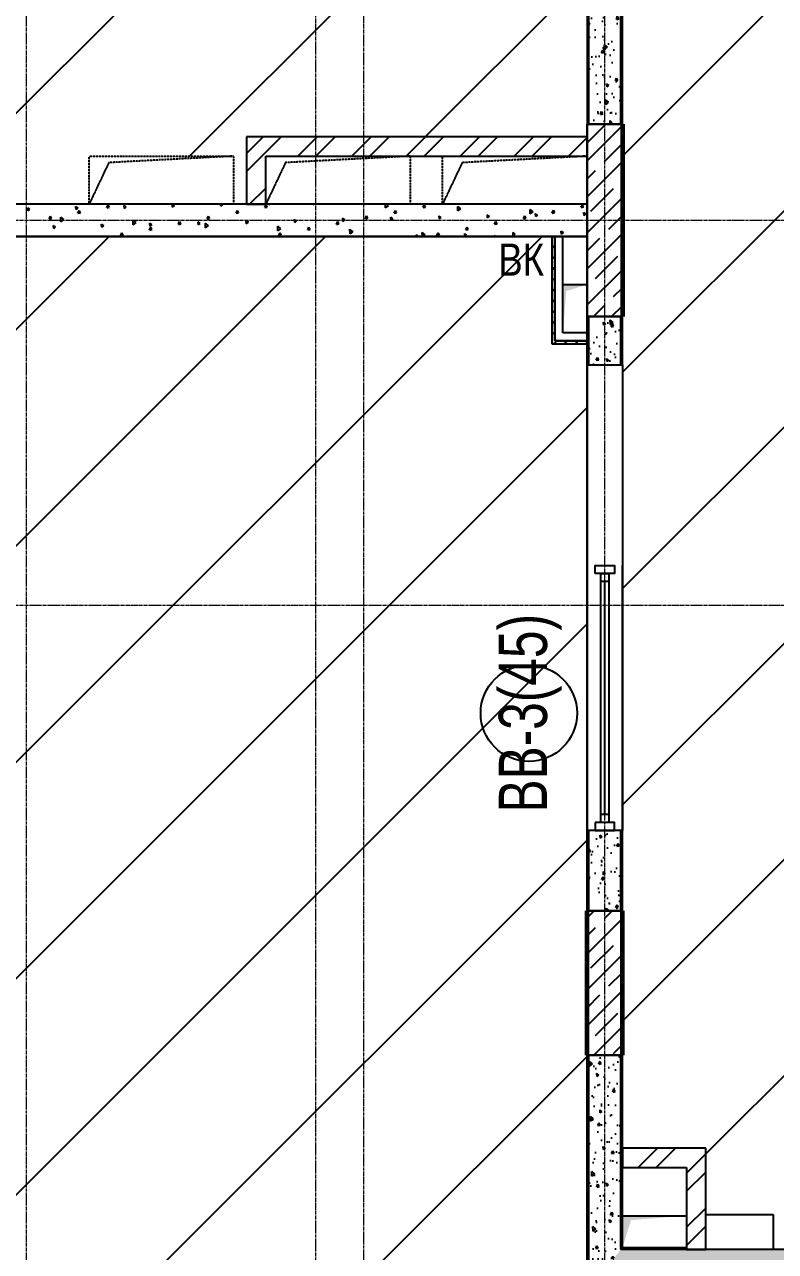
# Model space of a CAD drawing. Header units: millimetres. Extents: x 538266 to 1167394, y 114608 to 637157.
# Drawn here: x 1050622 to 1055296, y 535646 to 543288 of the extents above; entities that cross this region are included whole.
import ezdxf
from ezdxf.enums import TextEntityAlignment as Align

# ---------------------------------------------------------------- set-up
doc = ezdxf.new("R2010")
doc.units = ezdxf.units.MM
for name, pattern in [('CENTER2', [28.575, 19.05, -3.175, 3.175, -3.175]), ('HIDDEN', [9.525, 6.35, -3.175]), ('HIDDEN2', [4.7625, 3.175, -1.5875])]:
    doc.linetypes.add(name, pattern=pattern)
doc.layers.get('Defpoints').update_dxf_attribs({"color": 140})
for name, color, linetype, lineweight in [('0) шт стен 3 эт', 150, 'Continuous', 60), ('АР_Витраж', 4, 'Continuous', 13), ('АР_Витраж марка', 140, 'Continuous', 9), ('АР_Колонны', 70, 'Continuous', 30), ('АР_Стены ГКЛ', 1, 'Continuous', 15), ('АР_Стены ЖБ', 7, 'Continuous', 35), ('АР_Стены кирпич', 32, 'Continuous', 20), ('АР_Стены ПЕНОблок', 52, 'Continuous', 20), ('АР_Тонкая', 254, 'Continuous', 5), ('АР_Штриховка', 8, 'Continuous', 0), ('ВК_Шахты', 5, 'Continuous', 9)]:
    doc.layers.add(name, color=color, linetype=linetype, lineweight=lineweight)
for name, color, linetype, lineweight, true_color in [('МАГНИТЫ', 7, 'Continuous', 30, 0xd100d1), ('РД_Оси_100', 7, 'Continuous', 0, 0x525252), ('РД_проем_инж перемыч_фахверк', 7, 'Continuous', 18, 0xff1f1f)]:
    doc.layers.add(name, color=color, linetype=linetype, lineweight=lineweight, true_color=true_color)
doc.layers.add('РД_Витраж_вн', color=7, linetype='Continuous', true_color=0x148aff)
doc.layers.add('РД_Проем', color=230, linetype='Continuous', lineweight=0, plot=False)
doc.layers.add('ФВ-5', color=7, linetype='Continuous')
doc.styles.add('Arial_09', font='ARIALN.TTF', dxfattribs={"width": 0.9})
doc.styles.add('style1', font='ARIALN.TTF')

# ---------------------------------------------------------------- blocks, each defined once
blk = doc.blocks.new('СОШ_2200_АР_ОСИ_М100_28.05.24')
at = {"layer": 'РД_Оси_100', "color": 251, "linetype": 'CENTER2', "true_color": 0x636466}
for p, q in [((4200, -6155), (4200, 139938.679)), ((29555, 45300), (-5954.958, 45300)), ((29555, 42900), (-5954.958, 42900))]:
    blk.add_line(p, q, dxfattribs=at)
for points in [[(5849.555, 139938.679), (6000, 139538.679), (6000, -6194.559)], [(6300, -6195.83), (6300, 139538.679), (6450, 139938.679)], [(7800, -6155), (7800, 139938.679)]]:
    blk.add_lwpolyline(points, dxfattribs=at)
blk = doc.blocks.new('МаркаВитража1')
at = {"layer": 'Defpoints'}
blk.add_circle((0, 0), 3, dxfattribs=at)
at = {"color": 0, "linetype": 'ByBlock', "lineweight": -2, "style": 'Arial_09', "width": 0.9}
blk.add_attdef('АР-ОКНО:НАИМЕНОВАНИЕ', text='', height=3, dxfattribs=at).set_placement((0, 0), align=Align.MIDDLE)
blk = doc.blocks.new('3_этаж1')
at = {"layer": 'АР_Стены ГКЛ', "linetype": 'Continuous', "lineweight": 25, "true_color": 0x000000}
h = blk.add_hatch(dxfattribs=at)
h.set_pattern_fill('ANSI31', color=18, scale=15, style=0)
h.set_pattern_definition([(45, (480135.397, 374055.493), (-33.6759605, 33.6759605), [])])
h.paths.add_polyline_path([(691853.6, 541298.7), (691873.6, 541318.7), (691873.6, 541968.7), (691853.6, 541968.7)], flags=0)
h = blk.add_hatch(dxfattribs=at)
h.set_pattern_fill('ANSI31', color=18, scale=15, angle=360, style=0)
h.set_pattern_definition([(45, (480135.397, 374055.493), (-33.6759605, 33.6759605), [])])
h.paths.add_polyline_path([(692073.6, 541298.7), (692073.6, 541318.7), (691873.6, 541318.7), (691853.6, 541298.7)], flags=0)
at = {"layer": 'АР_Штриховка', "linetype": 'Continuous', "lineweight": 25, "true_color": 0x000000}
h = blk.add_hatch(dxfattribs=at)
h.set_pattern_fill('AR-CONC', color=18, angle=-315, style=0)
h.set_pattern_definition([(95, (480135.4, 374055.5), (140.09465, 117.55338), [19.05, -209.55]), (40, (480135.4, 374055.5), (-160.01845, 110.17673), [15.24, -167.64058]), (145.451445, (480147.07, 374065.29), (-19.9238, 227.7301), [16.19001, -178.09024]), (91.1842, (480099.48, 374091.41), (221.41024, 161.95341), [28.575, -314.325]), (141.63556, (480117.93, 374104.9), (-7.08662, 342.82676), [24.28502, -267.1356]), (36.18415, (480099.48, 374091.4), (-7.08662, 342.82676), [22.85997, -251.45973]), (66, (480126.42, 374100.4), (179.51998, 34.89515), [19.05, -209.55]), (11, (480126.42, 374100.4), (-86.53993, 173.94119), [15.24, -167.64]), (116.451445, (480141.38, 374103.3), (92.98005, 208.83634), [16.19001, -178.08994]), (82.5, (480135.4, 374055.49), (-57.605469, 61.973414), [0, -165.608, 0, -170.18, 0, -168.275]), (52.5, (480135.4, 374055.49), (-23.589727, 118.087), [0, -97.028, 0, -161.798, 0, -64.135]), (12.5, (480095.345, 374015.44), (99.927863, 91.826196), [0, -63.5, 0, -198.12, 0, -262.89]), (2.5, (480077.38, 373997.48), (86.763904, 122.722393), [0, -82.55, 0, -131.572, 0, -186.69])])
h.paths.add_polyline_path([(692283.6, 546168.7), (692083.6, 546168.7), (692083.6, 542668.7), (692283.6, 542668.7)], flags=0)
h = blk.add_hatch(dxfattribs=at)
h.set_pattern_fill('ANSI32', color=18, scale=25, style=0)
h.set_pattern_definition([(45, (480135.4, 374055.5), (-168.3798, 168.3798), []), (45, (480247.65, 374055.5), (-168.3798, 168.3798), [])])
h.paths.add_polyline_path([(689953.6, 542588.7), (690073.6, 542468.7), (692073.6, 542469.1), (692073.6, 542589.1)], flags=0)
h = blk.add_hatch(dxfattribs=at)
h.set_pattern_fill('ANSI32', color=18, scale=25, style=0)
h.set_pattern_definition([(45, (480135.4, 374055.5), (-168.3798, 168.3798), []), (45, (480247.65, 374055.5), (-168.3798, 168.3798), [])])
h.paths.add_polyline_path([(689953.6, 542168.7), (690073.6, 542168.7), (690073.6, 542468.7), (689953.6, 542588.7)], flags=0)
h = blk.add_hatch(dxfattribs=at)
h.set_pattern_fill('AR-CONC', color=18, angle=-315, style=0)
h.set_pattern_definition([(95, (480135.4, 374055.5), (140.09465, 117.55338), [19.05, -209.55]), (40, (480135.4, 374055.5), (-160.01845, 110.17673), [15.24, -167.64058]), (145.451445, (480147.07, 374065.29), (-19.9238, 227.7301), [16.19001, -178.09024]), (91.1842, (480099.48, 374091.41), (221.41024, 161.95341), [28.575, -314.325]), (141.63556, (480117.93, 374104.9), (-7.08662, 342.82676), [24.28502, -267.1356]), (36.18415, (480099.48, 374091.4), (-7.08662, 342.82676), [22.85997, -251.45973]), (66, (480126.42, 374100.4), (179.51998, 34.89515), [19.05, -209.55]), (11, (480126.42, 374100.4), (-86.53993, 173.94119), [15.24, -167.64]), (116.451445, (480141.38, 374103.3), (92.98005, 208.83634), [16.19001, -178.08994]), (82.5, (480135.4, 374055.49), (-57.605469, 61.973414), [0, -165.608, 0, -170.18, 0, -168.275]), (52.5, (480135.4, 374055.49), (-23.589727, 118.087), [0, -97.028, 0, -161.798, 0, -64.135]), (12.5, (480095.345, 374015.44), (99.927863, 91.826196), [0, -63.5, 0, -198.12, 0, -262.89]), (2.5, (480077.38, 373997.48), (86.763904, 122.722393), [0, -82.55, 0, -131.572, 0, -186.69])])
h.paths.add_polyline_path([(692283.6, 541468.7), (692083.6, 541468.7), (692083.6, 541168.7), (692283.6, 541168.7)], flags=0)
h.paths.add_polyline_path([(692283.6, 538268.7), (692083.6, 538268.7), (692083.6, 537768.7), (692283.6, 537768.7)], flags=0)
h = blk.add_hatch(dxfattribs=at)
h.set_pattern_fill('AR-CONC', color=18, angle=-315, style=0)
h.set_pattern_definition([(95, (480135.4, 374055.5), (140.09465, 117.55338), [19.05, -209.55]), (40, (480135.4, 374055.5), (-160.01845, 110.17673), [15.24, -167.64058]), (145.451445, (480147.07, 374065.29), (-19.9238, 227.7301), [16.19001, -178.09024]), (91.1842, (480099.48, 374091.41), (221.41024, 161.95341), [28.575, -314.325]), (141.63556, (480117.93, 374104.9), (-7.08662, 342.82676), [24.28502, -267.1356]), (36.18415, (480099.48, 374091.4), (-7.08662, 342.82676), [22.85997, -251.45973]), (66, (480126.42, 374100.4), (179.51998, 34.89515), [19.05, -209.55]), (11, (480126.42, 374100.4), (-86.53993, 173.94119), [15.24, -167.64]), (116.451445, (480141.38, 374103.3), (92.98005, 208.83634), [16.19001, -178.08994]), (82.5, (480135.4, 374055.49), (-57.605469, 61.973414), [0, -165.608, 0, -170.18, 0, -168.275]), (52.5, (480135.4, 374055.49), (-23.589727, 118.087), [0, -97.028, 0, -161.798, 0, -64.135]), (12.5, (480095.345, 374015.44), (99.927863, 91.826196), [0, -63.5, 0, -198.12, 0, -262.89]), (2.5, (480077.38, 373997.48), (86.763904, 122.722393), [0, -82.55, 0, -131.572, 0, -186.69])])
h.paths.add_polyline_path([(692283.6, 536868.7), (692083.6, 536868.7), (692083.6, 535658.7), (692233.6, 535592.1), (692283.6, 535658.7)], flags=0)
h.paths.add_polyline_path([(692283.6, 535458.7), (692233.6, 535592.1), (692083.6, 535658.7), (692083.6, 533368.7), (692283.6, 533368.7)], flags=0)
h = blk.add_hatch(dxfattribs=at)
h.set_pattern_fill('ANSI32', color=18, scale=25, style=0)
h.set_pattern_definition([(45, (480135.4, 374055.5), (-168.3798, 168.3798), []), (45, (480247.65, 374055.5), (-168.3798, 168.3798), [])])
h.paths.add_polyline_path([(692293.6, 536288.7), (692293.6, 536168.7), (692693.6, 536168.7), (692813.6, 536288.7)], flags=0)
h = blk.add_hatch(dxfattribs=at)
h.set_pattern_fill('ANSI32', color=18, scale=25, angle=-360, style=0)
h.set_pattern_definition([(45, (480135.4, 374055.5), (-168.3798, 168.3798), []), (45, (480247.65, 374055.5), (-168.3798, 168.3798), [])])
h.paths.add_polyline_path([(692813.6, 536288.7), (692693.6, 536168.7), (692693.6, 535658.7), (692813.6, 535658.7)], flags=0)
h = blk.add_hatch(dxfattribs=at)
h.set_pattern_fill('AR-CONC', color=18, angle=405, style=0)
h.set_pattern_definition([(95, (480135.4, 374055.5), (140.09465, 117.55338), [19.05, -209.55]), (40, (480135.4, 374055.5), (-160.01845, 110.17673), [15.24, -167.64058]), (145.451445, (480147.07, 374065.29), (-19.9238, 227.7301), [16.19001, -178.09024]), (91.1842, (480099.48, 374091.41), (221.41024, 161.95341), [28.575, -314.325]), (141.63556, (480117.93, 374104.9), (-7.08662, 342.82676), [24.28502, -267.1356]), (36.18415, (480099.48, 374091.4), (-7.08662, 342.82676), [22.85997, -251.45973]), (66, (480126.42, 374100.4), (179.51998, 34.89515), [19.05, -209.55]), (11, (480126.42, 374100.4), (-86.53993, 173.94119), [15.24, -167.64]), (116.451445, (480141.38, 374103.3), (92.98005, 208.83634), [16.19001, -178.08994]), (82.5, (480135.4, 374055.49), (-57.605469, 61.973414), [0, -165.608, 0, -170.18, 0, -168.275]), (52.5, (480135.4, 374055.49), (-23.589727, 118.087), [0, -97.028, 0, -161.798, 0, -64.135]), (12.5, (480095.345, 374015.44), (99.927863, 91.826196), [0, -63.5, 0, -198.12, 0, -262.89]), (2.5, (480077.38, 373997.48), (86.763904, 122.722393), [0, -82.55, 0, -131.572, 0, -186.69])])
h.paths.add_polyline_path([(696573.6, 535458.7), (696573.6, 535658.7), (696173.6, 535658.7), (696173.6, 535458.7)], flags=0)
h.paths.add_polyline_path([(696173.6, 535458.7), (696173.6, 535658.7), (695353.6, 535658.7), (695353.6, 535458.7)], flags=0)
h.paths.add_polyline_path([(693353.6, 535458.7), (693353.6, 535658.7), (692693.6, 535658.7), (692693.6, 535458.7)], flags=0)
h.paths.add_polyline_path([(692693.6, 535458.7), (692693.6, 535658.7), (692283.6, 535658.7), (692233.6, 535592.1), (692283.6, 535458.7)], flags=0)
at = {"color": 18, "linetype": 'HIDDEN', "lineweight": 25, "ltscale": 0.07, "true_color": 0x000000}
for p, q in [((688973.6, 542468.7), (689873.6, 542468.7)), ((688973.6, 542168.7), (688973.6, 542468.7)), ((688973.6, 542468.7), (689873.6, 542468.7)), ((688973.6, 542168.7), (688973.6, 542468.7)), ((688973.6, 542468.7), (689873.6, 542468.7)), ((688973.6, 542168.7), (688973.6, 542468.7)), ((688973.6, 542468.7), (689873.6, 542468.7)), ((688973.6, 542168.7), (688973.6, 542468.7)), ((689873.6, 542468.7), (689096.5, 542428.3)), ((689873.6, 542468.7), (689096.5, 542428.3)), ((689873.6, 542468.7), (689096.5, 542428.3)), ((689873.6, 542468.7), (689096.5, 542428.3)), ((689873.6, 542468.7), (689873.6, 542168.7)), ((689873.6, 542468.7), (689873.6, 542168.7)), ((689873.6, 542468.7), (689873.6, 542168.7)), ((689873.6, 542468.7), (689873.6, 542168.7)), ((690073.6, 542468.7), (690973.6, 542468.7)), ((690073.6, 542168.7), (690073.6, 542468.7)), ((690073.6, 542468.7), (690973.6, 542468.7)), ((690073.6, 542168.7), (690073.6, 542468.7)), ((690973.6, 542468.7), (690196.5, 542428.3)), ((690973.6, 542468.7), (690196.5, 542428.3)), ((690973.6, 542468.7), (690973.6, 542168.7)), ((690973.6, 542468.7), (690973.6, 542168.7)), ((691173.6, 542468.7), (692073.6, 542468.7)), ((691173.6, 542168.7), (691173.6, 542468.7)), ((691173.6, 542468.7), (692073.6, 542468.7)), ((691173.6, 542168.7), (691173.6, 542468.7)), ((692073.6, 542468.7), (691296.5, 542428.3)), ((692073.6, 542468.7), (691296.5, 542428.3)), ((692073.6, 542468.7), (692073.6, 542168.7)), ((692073.6, 542468.7), (692073.6, 542168.7)), ((689096.5, 542428.3), (688973.6, 542168.7)), ((689096.5, 542428.3), (688973.6, 542168.7)), ((689096.5, 542428.3), (688973.6, 542168.7)), ((689096.5, 542428.3), (688973.6, 542168.7)), ((690196.5, 542428.3), (690073.6, 542168.7)), ((690196.5, 542428.3), (690073.6, 542168.7)), ((691296.5, 542428.3), (691173.6, 542168.7)), ((691296.5, 542428.3), (691173.6, 542168.7)), ((689873.6, 542168.7), (688973.6, 542168.7)), ((689873.6, 542168.7), (688973.6, 542168.7)), ((689873.6, 542168.7), (688973.6, 542168.7)), ((689873.6, 542168.7), (688973.6, 542168.7)), ((690973.6, 542168.7), (690073.6, 542168.7)), ((690973.6, 542168.7), (690073.6, 542168.7)), ((692073.6, 542168.7), (691173.6, 542168.7)), ((692073.6, 542168.7), (691173.6, 542168.7))]:
    blk.add_line(p, q, dxfattribs=at)
at = {"color": 18, "linetype": 'Continuous', "lineweight": 25, "true_color": 0x000000}
for p, q in [((691923.6, 541368.7), (691923.6, 541668.7)), ((691923.6, 541668.7), (692073.6, 541668.7)), ((691923.6, 541368.7), (691923.6, 541668.7)), ((691923.6, 541668.7), (692073.6, 541668.7)), ((692073.6, 541668.7), (692073.6, 541368.7)), ((692073.6, 541668.7), (692073.6, 541368.7)), ((692073.6, 541368.7), (691923.6, 541368.7)), ((692073.6, 541368.7), (691923.6, 541368.7)), ((692293.6, 535668.7), (692293.6, 535868.7)), ((692293.6, 535868.7), (692693.6, 535868.7)), ((692293.6, 535668.7), (692293.6, 535868.7)), ((692293.6, 535868.7), (692693.6, 535868.7)), ((692693.6, 535868.7), (692693.6, 535668.7)), ((692693.6, 535868.7), (692693.6, 535668.7)), ((692693.6, 535668.7), (692293.6, 535668.7)), ((692693.6, 535668.7), (692293.6, 535668.7))]:
    blk.add_line(p, q, dxfattribs=at)
for points in [[(691923.6, 541368.7), (691923.6, 541668.7), (691943.8, 541627.8), (692073.6, 541668.7)], [(691923.6, 541368.7), (691923.6, 541668.7), (691943.8, 541627.8), (692073.6, 541668.7)], [(692293.6, 535668.7), (692293.6, 535868.7), (692347.4, 535841.4), (692693.6, 535868.7)], [(692293.6, 535668.7), (692293.6, 535868.7), (692347.4, 535841.4), (692693.6, 535868.7)]]:
    blk.add_solid(points, dxfattribs=at)
at = {"layer": 'АР_Витраж', "color": 18, "linetype": 'Continuous', "lineweight": 25, "true_color": 0x000000}
for p, q in [((692073.6, 538268.7), (692073.6, 539918.7)), ((692293.6, 538268.7), (692293.6, 539918.7)), ((692208.6, 539818.7), (692158.6, 539818.7)), ((692183.6, 538368.7), (692183.6, 539818.7)), ((692208.6, 538368.7), (692158.6, 538368.7))]:
    blk.add_line(p, q, dxfattribs=at)
for points in [[(692123.6, 539868.7), (692123.6, 539918.7), (692243.6, 539918.7), (692243.6, 539868.7)], [(692208.6, 538318.7), (692158.6, 538318.7), (692158.6, 539868.7), (692208.6, 539868.7)], [(692123.6, 538318.7), (692123.6, 538268.7), (692243.6, 538268.7), (692243.6, 538318.7)]]:
    blk.add_lwpolyline(points, close=True, dxfattribs=at)
at = {"layer": 'АР_Колонны', "color": 18, "linetype": 'HIDDEN2', "lineweight": 25, "true_color": 0x000000}
for p, q in [((692073.6, 542668.7), (692293.6, 542668.7)), ((692073.6, 541468.7), (692073.6, 542668.7)), ((692293.6, 542668.7), (692293.6, 541468.7)), ((692293.6, 541468.7), (692073.6, 541468.7)), ((692073.6, 537768.7), (692293.6, 537768.7)), ((692073.6, 536868.7), (692073.6, 537768.7)), ((692293.6, 537768.7), (692293.6, 536868.7)), ((692293.6, 536868.7), (692073.6, 536868.7))]:
    blk.add_line(p, q, dxfattribs=at)
at = {"layer": 'АР_Колонны', "color": 18, "linetype": 'Continuous', "lineweight": 25, "true_color": 0x000000}
for p, q in [((692293.6, 542668.7), (692073.6, 542668.7)), ((692073.6, 542668.7), (692073.6, 541468.7)), ((692293.6, 542668.7), (692073.6, 542668.7)), ((692073.6, 542668.7), (692073.6, 541468.7)), ((692293.6, 541468.7), (692293.6, 542668.7)), ((692293.6, 541468.7), (692293.6, 542668.7)), ((692073.6, 541468.7), (692293.6, 541468.7)), ((692073.6, 541468.7), (692293.6, 541468.7)), ((692293.6, 537768.7), (692073.6, 537768.7)), ((692073.6, 537768.7), (692073.6, 536868.7)), ((692293.6, 537768.7), (692073.6, 537768.7)), ((692073.6, 537768.7), (692073.6, 536868.7)), ((692293.6, 536868.7), (692293.6, 537768.7)), ((692293.6, 536868.7), (692293.6, 537768.7)), ((692073.6, 536868.7), (692293.6, 536868.7)), ((692073.6, 536868.7), (692293.6, 536868.7))]:
    blk.add_line(p, q, dxfattribs=at)
at = {"layer": 'АР_Стены ГКЛ', "color": 18, "linetype": 'Continuous', "lineweight": 25, "true_color": 0x000000}
for p, q in [((691873.6, 541968.7), (691853.6, 541968.7)), ((691853.6, 541968.7), (691853.6, 541298.7)), ((691923.6, 541968.7), (691873.6, 541968.7)), ((691873.6, 541968.7), (691873.6, 541318.7)), ((691873.6, 541318.7), (691873.6, 541968.7)), ((691923.6, 541368.7), (691923.6, 541968.7)), ((691873.6, 541318.7), (692073.6, 541318.7)), ((692073.6, 541318.7), (691873.6, 541318.7)), ((692073.6, 541368.7), (691923.6, 541368.7)), ((692073.6, 541318.7), (692073.6, 541368.7)), ((692073.6, 541298.7), (692073.6, 541318.7)), ((691853.6, 541298.7), (692073.6, 541298.7))]:
    blk.add_line(p, q, dxfattribs=at)
at = {"layer": 'АР_Стены ЖБ', "color": 18, "linetype": 'Continuous', "lineweight": 25, "true_color": 0x000000}
for p, q in [((692293.6, 542668.7), (692073.6, 542668.7)), ((692073.6, 542668.7), (692073.6, 541468.7)), ((692293.6, 541468.7), (692293.6, 542668.7)), ((692073.6, 541468.7), (692293.6, 541468.7)), ((692293.6, 537768.7), (692073.6, 537768.7)), ((692073.6, 537768.7), (692073.6, 536868.7)), ((692293.6, 536868.7), (692293.6, 537768.7)), ((692073.6, 536868.7), (692293.6, 536868.7))]:
    blk.add_line(p, q, dxfattribs=at)
at = {"layer": 'АР_Стены кирпич', "color": 18, "linetype": 'Continuous', "lineweight": 25, "true_color": 0x000000}
for p, q in [((692073.6, 542589.1), (689953.6, 542588.7)), ((689953.6, 542588.7), (689953.6, 542168.7)), ((692073.6, 542469.1), (692073.6, 542589.1)), ((690073.6, 542468.7), (692073.6, 542469.1)), ((690073.6, 542168.7), (690073.6, 542468.7)), ((689953.6, 542168.7), (690073.6, 542168.7)), ((692293.6, 536288.7), (692293.6, 536168.7)), ((692813.6, 536288.7), (692293.6, 536288.7)), ((692813.6, 535658.7), (692813.6, 536288.7)), ((692293.6, 536168.7), (692693.6, 536168.7)), ((692693.6, 536168.7), (692693.6, 535658.7)), ((692693.6, 535658.7), (692813.6, 535658.7))]:
    blk.add_line(p, q, dxfattribs=at)
at = {"layer": 'АР_Стены ПЕНОблок', "color": 18, "linetype": 'Continuous', "lineweight": 25, "true_color": 0x000000}
for p, q in [((692083.6, 546168.7), (692083.6, 542668.7)), ((692283.6, 542668.7), (692283.6, 546168.7)), ((692083.6, 542668.7), (692283.6, 542668.7)), ((692073.6, 542168.7), (684503.6, 542168.7)), ((692073.6, 541968.7), (692073.6, 542168.7)), ((684503.6, 541968.7), (692073.6, 541968.7)), ((692283.6, 541468.7), (692083.6, 541468.7)), ((692083.6, 541468.7), (692083.6, 541168.7)), ((692283.6, 541168.7), (692283.6, 541468.7)), ((692083.6, 541168.7), (692283.6, 541168.7)), ((692283.6, 538268.7), (692083.6, 538268.7)), ((692083.6, 538268.7), (692083.6, 537768.7)), ((692283.6, 537768.7), (692283.6, 538268.7)), ((692083.6, 537768.7), (692283.6, 537768.7)), ((692283.6, 536868.7), (692083.6, 536868.7)), ((692083.6, 536868.7), (692083.6, 535658.7)), ((692283.6, 535658.7), (692283.6, 536868.7)), ((692083.6, 535658.7), (692083.6, 533368.7)), ((692693.6, 535658.7), (692283.6, 535658.7)), ((693353.6, 535658.7), (692693.6, 535658.7))]:
    blk.add_line(p, q, dxfattribs=at)
at = {"layer": 'АР_Тонкая', "color": 18, "linetype": 'Continuous', "lineweight": 25, "true_color": 0x000000}
for p, q in [((692073.6, 546168.7), (692073.6, 542668.7)), ((692083.6, 542668.7), (692083.6, 546168.7)), ((692283.6, 546168.7), (692283.6, 542668.7)), ((692293.6, 542668.7), (692293.6, 546168.7)), ((692073.6, 542668.7), (692083.6, 542668.7)), ((692283.6, 542668.7), (692293.6, 542668.7)), ((692083.6, 541468.7), (692073.6, 541468.7)), ((692073.6, 541468.7), (692073.6, 541168.7)), ((692083.6, 541168.7), (692083.6, 541468.7)), ((692293.6, 541468.7), (692283.6, 541468.7)), ((692283.6, 541468.7), (692283.6, 541168.7)), ((692293.6, 541168.7), (692293.6, 541468.7)), ((692073.6, 541168.7), (692083.6, 541168.7)), ((692283.6, 541168.7), (692293.6, 541168.7)), ((692083.6, 538268.7), (692073.6, 538268.7)), ((692073.6, 538268.7), (692073.6, 537768.7)), ((692083.6, 537768.7), (692083.6, 538268.7)), ((692293.6, 538268.7), (692283.6, 538268.7)), ((692283.6, 538268.7), (692283.6, 537768.7)), ((692293.6, 537768.7), (692293.6, 538268.7)), ((692073.6, 537768.7), (692083.6, 537768.7)), ((692283.6, 537768.7), (692293.6, 537768.7)), ((692083.6, 536868.7), (692073.6, 536868.7)), ((692073.6, 536868.7), (692073.6, 535658.7)), ((692083.6, 535658.7), (692083.6, 536868.7)), ((692293.6, 536868.7), (692283.6, 536868.7)), ((692283.6, 536868.7), (692283.6, 535658.7)), ((692293.6, 535658.7), (692293.6, 536868.7)), ((692073.6, 535658.7), (692073.6, 533368.7)), ((692083.6, 533368.7), (692083.6, 535658.7))]:
    blk.add_line(p, q, dxfattribs=at)
at = {"layer": 'АР_Штриховка', "color": 18, "linetype": 'Continuous', "lineweight": 25, "true_color": 0x000000}
for p, q in [((692073.6, 542663.9), (692078.4, 542668.7)), ((692073.6, 542551.7), (692190.6, 542668.7)), ((692073.6, 542439.4), (692293.6, 542659.4)), ((692181.7, 542435.3), (692293.6, 542547.2)), ((692073.6, 542214.9), (692293.6, 542434.9)), ((692073.6, 542327.2), (692125.6, 542379.2)), ((692097.5, 542126.6), (692237.8, 542266.9)), ((688604.9, 542137.4), (688591.6, 542146.5)), ((688593.7, 542128.3), (688592.1, 542147.2)), ((688905, 542144.7), (688891.7, 542153.9)), ((688893.8, 542135.6), (688892.2, 542154.6)), ((688893.8, 542135.6), (688905.5, 542145.4)), ((689084.4, 542147.4), (689092.1, 542164.8)), ((689084.4, 542147.3), (689099.4, 542150.2)), ((689099.4, 542150.2), (689092.2, 542164.7)), ((689205.2, 542152.1), (689191.8, 542161.3)), ((689194, 542143), (689192.3, 542162)), ((689194, 542143), (689205.6, 542152.8)), ((689505.3, 542159.5), (689491.9, 542168.7)), ((689494.1, 542150.4), (689492.5, 542168.7)), ((689494.1, 542150.4), (689505.7, 542160.2)), ((689794.2, 542157.8), (689793.2, 542168.7)), ((689794.2, 542157.8), (689805.9, 542167.6)), ((689805.4, 542166.9), (689802.7, 542168.7)), ((690068.5, 542147.9), (690076.3, 542165.3)), ((690068.6, 542147.8), (690083.5, 542150.7)), ((690083.5, 542150.7), (690076.3, 542165.2)), ((690094.3, 542165.1), (690094, 542168.7)), ((690094.3, 542165.1), (690098.6, 542168.7)), ((690369.8, 542165.1), (690374.7, 542168.7)), ((690370.1, 542165), (690370, 542168.7)), ((690820, 542146.1), (690819.5, 542168.7)), ((690819.7, 542146.2), (690838.1, 542159.7)), ((690838.3, 542159.4), (690826.5, 542168.7)), ((691052.7, 542148.5), (691060.4, 542165.9)), ((691052.7, 542148.4), (691067.7, 542151.3)), ((691067.7, 542151.3), (691060.5, 542165.8)), ((691288.2, 542140.5), (691269.2, 542155.6)), ((691269.9, 542127.2), (691269.3, 542155.7)), ((692036.8, 542149), (692044.6, 542166.4)), ((692036.9, 542148.9), (692051.8, 542151.8)), ((692051.8, 542151.8), (692044.6, 542166.3)), ((692073.6, 541990.4), (692293.6, 542210.4)), ((688593.7, 542128.3), (688605.4, 542138.1)), ((688725.4, 542077.6), (688733.1, 542095)), ((688725.4, 542077.5), (688740.4, 542080.4)), ((688740.3, 542080.4), (688733.1, 542094.9)), ((688817.3, 542073.2), (688798.2, 542088.2)), ((688798.9, 542059.8), (688798.3, 542088.4)), ((688798.6, 542059.9), (688817.1, 542073.4)), ((688904.9, 542112.5), (688912.6, 542129.9)), ((688904.9, 542112.4), (688919.9, 542115.3)), ((688919.9, 542115.3), (688912.7, 542129.8)), ((689267.2, 542054.2), (689248.1, 542069.3)), ((689248.8, 542040.9), (689248.3, 542069.5)), ((689709.5, 542078.1), (689717.2, 542095.5)), ((689709.5, 542078), (689724.5, 542081)), ((689724.5, 542080.9), (689717.3, 542095.4)), ((689889, 542113), (689896.8, 542130.4)), ((689889.1, 542112.9), (689904, 542115.8)), ((689904, 542115.8), (689896.8, 542130.3)), ((690265.5, 542064.1), (690252.2, 542073.2)), ((690254.3, 542055), (690252.6, 542073.9)), ((690565.6, 542071.4), (690552.3, 542080.6)), ((690554.4, 542062.3), (690552.8, 542081.3)), ((690554.4, 542062.3), (690566.1, 542072.1)), ((690693.6, 542078.7), (690701.4, 542096.1)), ((690693.7, 542078.6), (690708.6, 542081.5)), ((690708.6, 542081.5), (690701.4, 542096)), ((690865.7, 542078.8), (690852.4, 542088)), ((690854.5, 542069.7), (690852.9, 542088.7)), ((690854.5, 542069.7), (690866.2, 542079.5)), ((690873.2, 542113.6), (690880.9, 542131)), ((690873.2, 542113.5), (690888.2, 542116.4)), ((690888.1, 542116.4), (690880.9, 542130.9)), ((691165.8, 542086.2), (691152.5, 542095.4)), ((691154.6, 542077.1), (691153, 542096.1)), ((691154.7, 542077.1), (691166.3, 542086.9)), ((691269.6, 542127.3), (691288, 542140.8)), ((691466, 542093.6), (691452.6, 542102.7)), ((691454.8, 542084.5), (691453.1, 542103.5)), ((691454.8, 542084.5), (691466.4, 542094.3)), ((691677.8, 542079.2), (691685.5, 542096.6)), ((691677.8, 542079.1), (691692.8, 542082)), ((691692.8, 542082), (691685.6, 542096.5)), ((691738.1, 542121.6), (691719.1, 542136.7)), ((691719.8, 542108.2), (691719.2, 542136.8)), ((691719.5, 542108.4), (691737.9, 542121.9)), ((691766.1, 542100.9), (691752.7, 542110.1)), ((691754.9, 542091.9), (691753.2, 542110.8)), ((691754.9, 542091.8), (691766.6, 542101.6)), ((691857.3, 542114.1), (691865, 542131.5)), ((691857.3, 542114), (691872.3, 542116.9)), ((691872.3, 542116.9), (691865.1, 542131.4)), ((692066.2, 542108.3), (692052.9, 542117.5)), ((692055, 542099.2), (692053.3, 542118.2)), ((692055, 542099.2), (692066.7, 542109)), ((692209.8, 542014.3), (692293.6, 542098.2)), ((688764.9, 542027.2), (688751.6, 542036.4)), ((688753.7, 542018.1), (688752.1, 542037.1)), ((688753.8, 542018.1), (688765.4, 542027.9)), ((689065.1, 542034.6), (689051.7, 542043.7)), ((689053.9, 542025.5), (689052.2, 542044.4)), ((689053.9, 542025.5), (689065.5, 542035.3)), ((689248.5, 542041), (689267, 542054.5)), ((689350.5, 542008.4), (689358.2, 542025.8)), ((689350.5, 542008.3), (689365.5, 542011.2)), ((689365.2, 542041.9), (689351.8, 542051.1)), ((689354, 542032.8), (689352.3, 542051.8)), ((689354, 542032.8), (689365.7, 542042.6)), ((689365.4, 542011.2), (689358.2, 542025.7)), ((689530, 542043.3), (689537.7, 542060.7)), ((689530, 542043.2), (689545, 542046.1)), ((689545, 542046.1), (689537.8, 542060.5)), ((689665.3, 542049.3), (689652, 542058.5)), ((689654.1, 542040.2), (689652.4, 542059.2)), ((689654.1, 542040.2), (689665.8, 542050)), ((689717.1, 542035.3), (689698, 542050.4)), ((689698.7, 542022), (689698.2, 542050.5)), ((689698.4, 542022.1), (689716.9, 542035.6)), ((689965.4, 542056.7), (689952.1, 542065.9)), ((689954.2, 542047.6), (689952.5, 542066.6)), ((689954.2, 542047.6), (689965.9, 542057.4)), ((690167, 542016.4), (690147.9, 542031.5)), ((690148.7, 542003.1), (690148.1, 542031.6)), ((690148.3, 542003.2), (690166.8, 542016.7)), ((690155.1, 541974), (690162.8, 541991.4)), ((690170.1, 541976.8), (690162.9, 541991.3)), ((690254.3, 542055), (690266, 542064.8)), ((690334.6, 542008.9), (690342.3, 542026.3)), ((690334.6, 542008.8), (690349.6, 542011.7)), ((690349.6, 542011.7), (690342.4, 542026.2)), ((690514.1, 542043.8), (690521.9, 542061.2)), ((690514.2, 542043.7), (690529.1, 542046.6)), ((690529.1, 542046.6), (690521.9, 542061.1)), ((690616.9, 541997.5), (690597.9, 542012.6)), ((690598.6, 541984.1), (690598, 542012.7)), ((690598.3, 541984.2), (690616.7, 541997.7)), ((691066.8, 541978.6), (691047.8, 541993.6)), ((691048.4, 541968.7), (691047.9, 541993.8)), ((691139.2, 541974.5), (691147, 541991.9)), ((691154.2, 541977.3), (691147, 541991.8)), ((691318.7, 542009.4), (691326.5, 542026.8)), ((691318.8, 542009.3), (691333.7, 542012.2)), ((691333.7, 542012.2), (691326.5, 542026.7)), ((691498.3, 542044.3), (691506, 542061.7)), ((691498.3, 542044.2), (691513.3, 542047.1)), ((691513.2, 542047.1), (691506, 542061.6)), ((691626, 541983.4), (691612.6, 541992.6)), ((691614.8, 541974.3), (691613.1, 541993.3)), ((691926.1, 541990.8), (691912.8, 541999.9)), ((691914.9, 541981.7), (691913.2, 542000.7)), ((691914.9, 541981.7), (691926.6, 541991.5)), ((689170.9, 541973.5), (689178.7, 541990.9)), ((689171, 541973.4), (689185.9, 541976.3)), ((689185.9, 541976.3), (689178.7, 541990.8)), ((690155.1, 541973.9), (690170.1, 541976.8)), ((690714.8, 541968.7), (690712.3, 541970.4)), ((690713, 541968.7), (690712.8, 541971.1)), ((691025.6, 541968.7), (691012.4, 541977.8)), ((691013.7, 541968.7), (691012.9, 541978.5)), ((691025.5, 541968.7), (691026.2, 541969.3)), ((691052.8, 541968.7), (691066.6, 541978.8)), ((691139.3, 541974.4), (691154.2, 541977.3)), ((691325.9, 541976), (691312.5, 541985.2)), ((691314.5, 541968.7), (691313, 541985.9)), ((691316.9, 541968.7), (691326.3, 541976.7)), ((691505.2, 541968.7), (691497.7, 541974.7)), ((691497.9, 541968.7), (691497.8, 541974.9)), ((691614.8, 541974.3), (691626.5, 541984.1)), ((692073.6, 541765.9), (692293.6, 541985.9)), ((692073.6, 541878.2), (692153.6, 541958.2)), ((692125.6, 541705.6), (692265.9, 541846)), ((692073.6, 541541.4), (692293.6, 541761.4)), ((692237.8, 541593.4), (692293.6, 541649.1)), ((692113.2, 541468.7), (692181.7, 541537.3)), ((692225.4, 541468.7), (692293.6, 541536.9)), ((692073.6, 537724.8), (692117.5, 537768.7)), ((692073.6, 537500.3), (692293.6, 537720.3)), ((692181.7, 537720.7), (692229.8, 537768.7)), ((692073.6, 537612.5), (692125.6, 537664.5)), ((692073.6, 537275.8), (692293.6, 537495.8)), ((692097.5, 537412), (692237.8, 537552.3)), ((692209.8, 537299.7), (692293.6, 537383.5)), ((692073.6, 537051.3), (692293.6, 537271.3)), ((692073.6, 537163.5), (692153.6, 537243.6)), ((692125.6, 536991), (692265.9, 537131.3)), ((692115.5, 536868.7), (692293.6, 537046.8)), ((692237.8, 536878.8), (692293.6, 536934.5))]:
    blk.add_line(p, q, dxfattribs=at)
at = {"layer": 'МАГНИТЫ', "color": 18, "lineweight": 25, "true_color": 0x000000}
for p, q in [((692813.6, 535658.7), (692813.6, 535875.4)), ((692813.6, 535875.4), (693233.2, 535875.4)), ((693233.2, 535875.4), (693233.2, 535658.7)), ((693233.2, 535658.7), (692813.6, 535658.7))]:
    blk.add_line(p, q, dxfattribs=at)
at = {"layer": 'РД_Витраж_вн', "color": 18, "linetype": 'Continuous', "lineweight": 25, "true_color": 0x000000}
for p, q in [((692073.6, 541168.7), (692073.6, 538268.7)), ((692293.6, 541168.7), (692293.6, 538268.7))]:
    blk.add_line(p, q, dxfattribs=at)
at = {"layer": 'РД_Проем', "color": 18, "linetype": 'Continuous', "lineweight": 25, "true_color": 0x000000}
for p, q in [((692073.6, 541168.7), (692073.6, 538268.7)), ((692293.6, 541168.7), (692293.6, 538268.7))]:
    blk.add_line(p, q, dxfattribs=at)
at = {"layer": 'РД_проем_инж перемыч_фахверк', "color": 18, "linetype": 'Continuous', "lineweight": 25, "true_color": 0x000000}
for p, q in [((692073.6, 541168.7), (692073.6, 538268.7)), ((692293.6, 541168.7), (692293.6, 538268.7))]:
    blk.add_line(p, q, dxfattribs=at)
at = {"layer": 'АР_Витраж марка', "color": 18, "linetype": 'Continuous', "lineweight": 25, "true_color": 0x000000, "xscale": 100, "yscale": 100, "zscale": 100, "rotation": 90.00000000000001}
blk.add_blockref('МаркаВитража1', (691711.6, 538998.4), dxfattribs=at).add_auto_attribs({'АР-ОКНО:НАИМЕНОВАНИЕ': 'ВВ-3(45)'})
at = {"layer": 'ВК_Шахты', "color": 18, "lineweight": 25, "true_color": 0x000000, "style": 'style1'}
blk.add_text('ВК', height=200, dxfattribs=at).set_placement((691520.4, 541724))

msp = doc.modelspace()

# ---------------------------------------------------------------- hatches: boundary and pattern name
at = {"layer": 'ФВ-5'}
h = msp.add_hatch(dxfattribs=at)
h.set_pattern_fill('ANSI31', color=3, scale=300, style=0)
h.paths.add_polyline_path([(1066413.6, 561768.7), (1066413.6, 562668.7), (1066423.9, 564148.7), (1063153.6, 564148.7), (1063153.6, 565043.7), (1063153.6, 565293.7), (1061153.6, 565293.7), (1061153.6, 565043.7), (1060378.6, 565043.7), (1060378.6, 562214.5), (1060378.6, 561553.7), (1060378.6, 560766.1), (1060378.6, 560713.7), (1060378.6, 560543.7), (1059458.6, 560543.7), (1056814, 560543.7), (1056013.6, 560543.7), (1056013.6, 560223.7), (1054343.6, 560223.7), (1054343.6, 559668.7), (1054343.6, 556768.7), (1054343.6, 556368.7), (1054343.6, 555468.7), (1054343.6, 551968.7), (1054343.6, 550768.7), (1054343.6, 550768.2), (1054343.6, 550768.7), (1054343.6, 550768.7), (1054343.6, 550468.7), (1054343.6, 547595.7), (1054353.6, 547595.7), (1054353.6, 547068.7), (1054343.6, 547068.7), (1054343.6, 546168.7), (1054343.6, 542668.7), (1054343.6, 541468.7), (1054343.6, 541168.7), (1054343.6, 538268.7), (1054343.6, 537768.7), (1054343.6, 536868.7), (1054343.6, 536288.7), (1054863.6, 536288.7), (1054863.6, 535875.4), (1055283.3, 535875.4), (1055283.3, 535658.7), (1055403.6, 535658.7), (1057250.3, 535658.7), (1057250.3, 535458.7), (1057813.6, 535458.7), (1058053.6, 535458.7), (1058053.6, 535459.1), (1058173.6, 535459.1), (1058223.6, 535458.7), (1058623.6, 535458.7), (1058623.6, 535658.7), (1058223.6, 535658.7), (1058103.6, 535658.7), (1058103.6, 536288.7), (1058103.6, 537538.7), (1058623.6, 537538.7), (1058623.6, 539068.7), (1058623.6, 540268.7), (1058623.6, 540568.7), (1058623.6, 543468.7), (1058623.6, 544068.7), (1058623.6, 544968.7), (1058623.6, 546908.7), (1058623.6, 546968.7), (1058623.6, 548502.5), (1058623.6, 549418.7), (1058623.6, 550518.7), (1058623.6, 550638.7), (1058623.6, 550918.7), (1058623.6, 552028.5), (1058623.6, 552298.7), (1058623.6, 552538.7), (1058623.6, 552793.5), (1058403.6, 552793.5), (1058403.6, 553083.5), (1058623.6, 553083.5), (1058623.6, 553218.7), (1058623.6, 554328.5), (1058623.6, 555219.7), (1058623.6, 556318.7), (1058623.6, 556538.7), (1058623.6, 557488.7), (1058623.6, 557858.7), (1058633.6, 558078.7), (1059833.6, 558078.7), (1066395.3, 558078.7), (1066413.6, 558097), (1066413.6, 558368.7)])
h.paths.add_polyline_path([(1062759.7, 561988.7), (1063309.7, 561988.7, -1), (1063309.7, 561388.7), (1062759.7, 561388.7, -1)], flags=16)
h.paths.add_polyline_path([(1061841.3, 564865.1, -1), (1062441.3, 564865.1, -1)], flags=16)
h.paths.add_polyline_path([(1056309.7, 546849.5), (1056309.7, 546449.5), (1055309.7, 546449.5), (1055309.7, 546849.5)], flags=16)
h.paths.add_polyline_path([(1057943.6, 535875.4), (1057943.6, 535658.7), (1057523.9, 535658.7), (1057230, 535660.9), (1057523.9, 535660.9), (1057523.9, 535875.4)], flags=16)
h.paths.add_polyline_path([(1061985, 561111.3), (1064065.5, 561111.3), (1064065.5, 561303.3), (1061985, 561303.3)], flags=24)
h.paths.add_polyline_path([(1062443.6, 561420.7), (1063625.8, 561420.7), (1063625.8, 561956.8), (1062443.6, 561956.8)], flags=24)
h.paths.add_polyline_path([(1061636.2, 564639.2), (1062646.4, 564639.2), (1062646.4, 565091), (1061636.2, 565091)], flags=24)
h.paths.add_polyline_path([(1065925.9, 558141.5), (1066189.6, 558141.5), (1066189.6, 558524.7), (1065925.9, 558524.7)], flags=24)
h.paths.add_polyline_path([(1055071.4, 560230.3), (1055506, 560230.3), (1055506, 560540.7), (1055071.4, 560540.7)], flags=25)
h = msp.add_hatch(dxfattribs=at)
h.set_pattern_fill('ANSI31', color=3, scale=300, style=0)
h.paths.add_polyline_path([(1054123.6, 546168.7), (1054123.6, 547068.7), (1054123.6, 547568.7), (1054091.4, 548269.4, -1), (1053491.4, 548269.4, -1), (1054091.4, 548269.4), (1054123.6, 550468.7), (1054123.6, 550768.7), (1054123.6, 550768.7), (1054123.6, 551268.7), (1046563.9, 551268.7), (1046553.6, 551258.4), (1046553.6, 550768.7), (1046551.7, 547068.7), (1046553.6, 547068.7), (1046553.6, 546168.7), (1046557.8, 542668.7), (1046553.6, 542668.7), (1046553.6, 542168.7), (1051023.6, 542168.7), (1051023.6, 542468.7), (1051023.6, 542468.7), (1051923.6, 542468.7), (1051923.6, 542468.7), (1051923.6, 542168.7), (1052003.6, 542168.7), (1052003.6, 542588.7), (1054123.6, 542589.1), (1054123.6, 542668.7)])
h = msp.add_hatch(dxfattribs=at)
h.set_pattern_fill('ANSI31', color=3, scale=300, style=0)
h.paths.add_polyline_path([(1054123.6, 541968.7), (1046553.6, 541968.7), (1046553.6, 510388.7), (1054123.6, 510388.7)])

# ---------------------------------------------------------------- linework, layer by layer
msp.add_lwpolyline([(1054123.6, 541968.7), (1046553.6, 541968.7), (1046553.6, 510388.7), (1054123.6, 510388.7)], close=True)
at = {"layer": '0) шт стен 3 эт', "color": 2}
for points in [[(1054343.6, 542668.7), (1054343.6, 541468.7)], [(1054123.6, 536868.7), (1054123.6, 537768.7)], [(1054343.6, 536868.7), (1054343.6, 537768.7)]]:
    msp.add_lwpolyline(points, dxfattribs=at)

# ---------------------------------------------------------------- block references
at = {"layer": '0) шт стен 3 эт', "color": 5, "lineweight": 25}
msp.add_blockref('3_этаж1', (362050, 0), dxfattribs=at)
at = {"layer": 'РД_Оси_100', "lineweight": 25}
msp.add_blockref('СОШ_2200_АР_ОСИ_М100_28.05.24', (1046433.6, 496768.7), dxfattribs=at)

doc.saveas('drawing.dxf')
